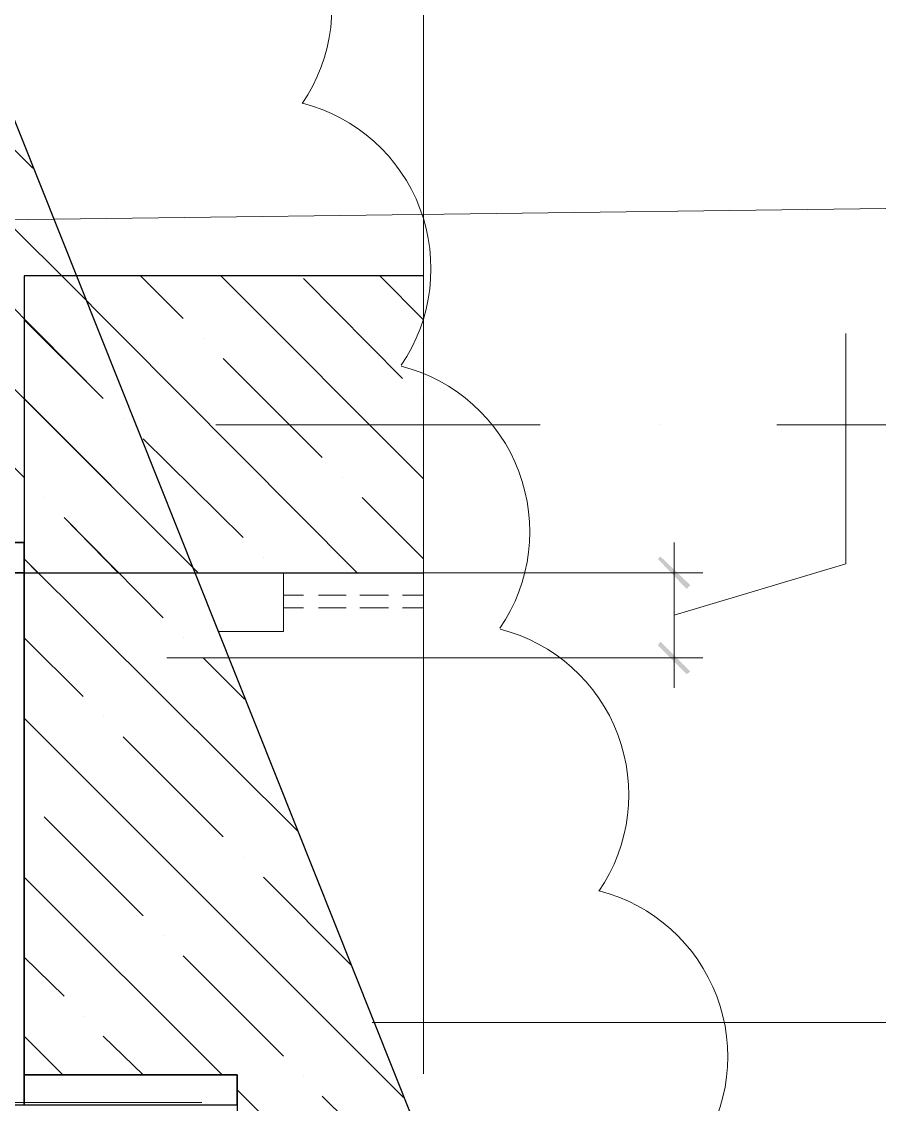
# Model space of a CAD drawing. Header units: millimetres. Extents: x -356862 to 418287, y 0 to 839748.
# Drawn here: x 37.551 to 38.692, y 12.443 to 13.884 of the extents above; entities that cross this region are included whole.
import ezdxf

# ---------------------------------------------------------------- set-up
doc = ezdxf.new("R2010")
doc.units = ezdxf.units.MM
doc.layers.add('PDF _Геометрия', color=7, linetype='Continuous', true_color=0xbababa)
doc.layers.add('PDF _Сплошная заливка', color=7, linetype='Continuous', true_color=0xf50000)

msp = doc.modelspace()

# ---------------------------------------------------------------- linework, layer by layer
at = {"layer": 'PDF _Геометрия', "color": 7, "lineweight": 5}
for points in [[(38.0859, 18.4717), (38.0859, 18.4034), (38.0859, 15.5352), (37.9709, 15.5068), (38.1992, 15.4502), (38.0859, 15.4218), (38.0859, 12.5519), (38.0859, 12.4836)], [(37.8993, 13.1503), (37.8993, 13.0719), (37.8126, 13.0719)], [(38.0176, 12.5519), (38.0859, 12.5519), (39.0192, 12.5519), (39.0475, 12.4386), (39.1042, 12.6653), (39.1325, 12.5519), (40.0675, 12.5519), (40.1358, 12.5519)]]:
    msp.add_lwpolyline(points, dxfattribs=at)
at = {"layer": 'PDF _Геометрия', "color": 251, "lineweight": 20, "true_color": 0x545454}
msp.add_lwpolyline([(37.1593, 13.6152), (37.1793, 13.6152), (39.1159, 13.6402), (39.1159, 13.7136), (39.1159, 17.1284)], dxfattribs=at)
at = {"layer": 'PDF _Геометрия', "color": 7, "lineweight": 30}
for points in [[(39.5392, 8.2288), (39.5392, 7.5205), (40.0258, 7.5205), (36.9243, 15.3002), (36.7043, 15.3002), (36.7043, 14.6085), (36.9876, 14.6085), (36.9876, 13.8986), (37.2709, 13.8986), (37.2709, 13.1903), (37.5543, 13.1903), (37.5543, 12.482), (37.8376, 12.482), (37.8376, 11.772), (38.1209, 11.772), (38.1209, 11.0637), (38.4059, 11.0637), (38.4059, 10.3554), (38.6892, 10.3554), (38.6892, 9.6471), (38.9725, 9.6471), (38.9725, 8.9371), (39.2559, 8.9371), (39.2559, 8.2288)], [(37.2709, 13.1503), (37.5543, 13.1503), (37.5543, 13.1903), (37.2709, 13.1903)], [(37.5076, 13.1503), (37.5076, 12.442), (37.5543, 12.442), (37.5543, 13.1503)], [(37.5543, 12.442), (37.8376, 12.442), (37.8376, 12.482), (37.5543, 12.482)]]:
    msp.add_lwpolyline(points, close=True, dxfattribs=at)
at = {"layer": 'PDF _Геометрия', "lineweight": 5}
for points in [[(37.6376, 13.5119), (37.2709, 13.8769)], [(37.5659, 13.6886), (37.4476, 13.8069)], [(37.7776, 13.1586), (37.2709, 13.6652)], [(37.9976, 13.1503), (37.6043, 13.5452)], [(37.7659, 13.4886), (37.7093, 13.5452)], [(38.0859, 13.2753), (37.8159, 13.5452)], [(38.0859, 13.4869), (38.0276, 13.5452)], [(38.0576, 13.4086), (37.9259, 13.5419)], [(37.5543, 13.4869), (37.6593, 13.3819), (37.5276, 13.5152)], [(37.7926, 13.4619), (37.7926, 13.4619)], [(37.9509, 13.3036), (37.8193, 13.4352)], [(37.5543, 13.2769), (37.4209, 13.4086)], [(37.7859, 13.1503), (37.5543, 13.3819)], [(38.0842, 13.3819), (38.0842, 13.3819)], [(37.6859, 13.3553), (37.6859, 13.3553)], [(37.6859, 13.3553), (37.6859, 13.3553)], [(37.8459, 13.1969), (37.7126, 13.3286)], [(37.9776, 13.2769), (37.9776, 13.2769)], [(37.5809, 13.2503), (37.5809, 13.2503)], [(37.5809, 13.2503), (37.5809, 13.2503)], [(38.0859, 13.1686), (38.0042, 13.2503)], [(37.7393, 13.0903), (37.6076, 13.2236), (37.6793, 13.1503)], [(37.8726, 13.1703), (37.8726, 13.1703)], [(37.9193, 12.8053), (37.5543, 13.1686), (37.5726, 13.1503)], [(37.6326, 12.9853), (37.5543, 13.0636)], [(37.7659, 13.0636), (37.7659, 13.0636)], [(37.8476, 12.9819), (37.7926, 13.0369)], [(38.0592, 12.452), (37.5543, 12.9569)], [(37.6593, 12.9586), (37.6593, 12.9586)], [(37.8193, 12.7986), (37.6859, 12.9319)], [(37.7126, 12.6936), (37.5809, 12.8253)], [(37.8459, 12.7719), (37.8459, 12.7719)], [(37.8176, 12.482), (37.5543, 12.7453)], [(37.9892, 12.6286), (37.8726, 12.7453)], [(37.7393, 12.6669), (37.7393, 12.6669)], [(37.6076, 12.5869), (37.5543, 12.6386)], [(37.8993, 12.507), (37.7659, 12.6403)], [(37.6326, 12.5603), (37.6326, 12.5603)], [(37.6059, 12.482), (37.5543, 12.5336)], [(37.7126, 12.482), (37.6593, 12.5336)], [(37.9259, 12.4803), (37.9259, 12.4803)], [(38.1992, 12.1003), (37.8376, 12.462)], [(38.0842, 12.322), (37.9509, 12.4536)]]:
    msp.add_lwpolyline(points, dxfattribs=at)
at = {"layer": 'PDF _Геометрия', "color": 7, "lineweight": 30}
msp.add_lwpolyline([(38.0859, 13.5452), (37.5543, 13.5452), (37.5543, 13.1503), (38.0859, 13.1503)], dxfattribs=at)
at = {"layer": 'PDF _Геометрия', "color": 7, "lineweight": 18}
for points in [[(38.4192, 13.0936), (38.6476, 13.1619), (38.6476, 13.4686)], [(38.4192, 13.1903), (38.4192, 12.9969)], [(37.7443, 13.1503), (38.4576, 13.1503)], [(37.7443, 13.0369), (38.4576, 13.0369)]]:
    msp.add_lwpolyline(points, dxfattribs=at)
at = {"layer": 'PDF _Геометрия', "color": 7, "lineweight": 9}
for points in [[(38.2409, 13.3469), (37.8093, 13.3469)], [(38.3992, 13.3469), (38.3992, 13.3469)], [(39.3442, 13.3469), (38.5559, 13.3469)]]:
    msp.add_lwpolyline(points, dxfattribs=at)
at = {"layer": 'PDF _Геометрия', "color": 252, "lineweight": 5, "true_color": 0x989898}
for points in [[(37.9259, 13.1203), (37.8993, 13.1203)], [(37.9826, 13.1203), (37.9459, 13.1203)], [(38.0392, 13.1203), (38.0009, 13.1203)], [(38.0859, 13.1203), (38.0576, 13.1203)], [(37.8993, 13.1036), (37.9259, 13.1036)], [(37.9459, 13.1036), (37.9826, 13.1036)], [(38.0009, 13.1036), (38.0392, 13.1036)], [(38.0576, 13.1036), (38.0859, 13.1036)]]:
    msp.add_lwpolyline(points, dxfattribs=at)
at = {"layer": 'PDF _Геометрия', "color": 254, "lineweight": 5, "true_color": 0xdcdcdc}
msp.add_lwpolyline([(37.7909, 12.4453), (36.4676, 12.4453)], dxfattribs=at)
at = {"layer": 'PDF _Геометрия', "color": 1, "lineweight": 20}
for centre in [(37.7364, 13.9031), (37.8681, 13.5547), (37.9997, 13.2047), (38.1314, 12.8547), (38.2631, 12.5064)]:
    msp.add_arc(centre, 0.2275, 325.6293, 75.6299, dxfattribs=at)
at = {"layer": 'PDF _Сплошная заливка', "color": 7, "transparency": 33554559}
for points in [[(38.4409, 13.1336), (38.3976, 13.1686), (38.4009, 13.1719)], [(38.4359, 13.1286), (38.4409, 13.1336), (38.3976, 13.1686)], [(38.4009, 13.0586), (38.3976, 13.0536), (38.4409, 13.0186)], [(38.3976, 13.0536), (38.4409, 13.0186), (38.4359, 13.0153)]]:
    msp.add_solid(points, dxfattribs=at)

doc.saveas('drawing.dxf')
